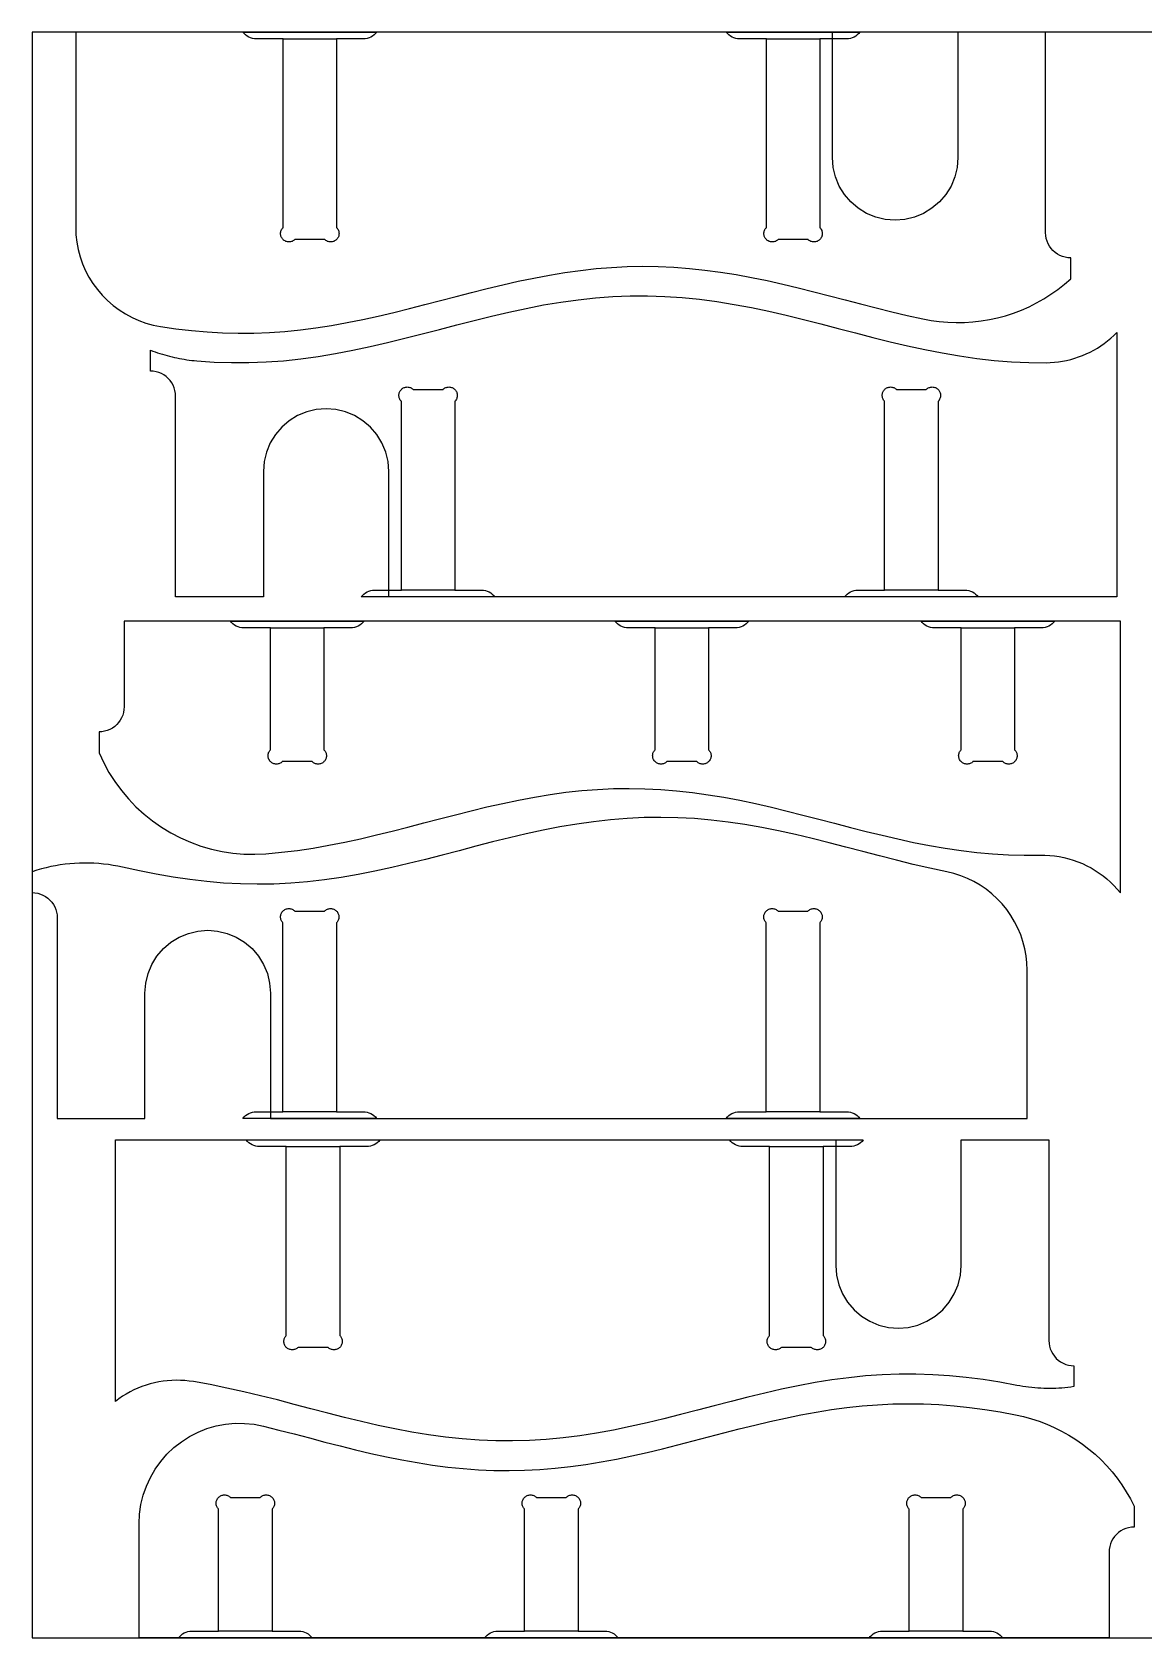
# Model space of a CAD drawing. Header units: inches. Extents: x 0 to 96, y 0 to 48.
# Drawn here: x 0 to 33.24, y 0 to 48 of the extents above; entities that cross this region are included whole.
import ezdxf

# ---------------------------------------------------------------- set-up
doc = ezdxf.new("R2010")
doc.units = ezdxf.units.IN
for name, color, linetype in [('BRACKET_CUTS', 1, 'Continuous'), ('BRACKET_OUTLINE', 5, 'Continuous'), ('PLYWOOD_BOUNDARY', 7, 'Continuous'), ('SHELF_OUTLINE', 3, 'Continuous')]:
    doc.layers.add(name, color=color, linetype=linetype)

msp = doc.modelspace()

# ---------------------------------------------------------------- linework, layer by layer
at = {"layer": 'BRACKET_CUTS'}
for points in [[(7.503, 47.8), (9.103, 47.8)], [(21.953, 47.8), (23.553, 47.8)], [(12.64, 31.319), (11.04, 31.319)], [(27.09, 31.319), (25.49, 31.319)], [(7.127, 30.193), (8.727, 30.193)], [(18.627, 30.193), (20.227, 30.193)], [(27.777, 30.193), (29.377, 30.193)], [(9.1, 15.727), (7.5, 15.727)], [(23.55, 15.727), (21.95, 15.727)], [(7.601, 14.685), (9.201, 14.685)], [(22.051, 14.685), (23.651, 14.685)], [(7.175, 0.2), (5.575, 0.2)], [(16.325, 0.2), (14.725, 0.2)], [(27.825, 0.2), (26.225, 0.2)]]:
    msp.add_lwpolyline(points, dxfattribs=at)
at = {"layer": 'BRACKET_OUTLINE'}
for points in [[(10.303, 48), (10.266, 47.956), (10.223, 47.916), (10.177, 47.882), (10.127, 47.853), (10.073, 47.83), (10.018, 47.813), (9.961, 47.803), (9.903, 47.8), (9.103, 47.8), (9.103, 42.154), (9.12, 42.135), (9.134, 42.116), (9.147, 42.095), (9.157, 42.072), (9.166, 42.049), (9.172, 42.026), (9.175, 42.001), (9.176, 41.977), (9.175, 41.952), (9.172, 41.928), (9.166, 41.904), (9.157, 41.881), (9.147, 41.859), (9.134, 41.838), (9.12, 41.818), (9.103, 41.8), (9.085, 41.783), (9.065, 41.769), (9.044, 41.756), (9.022, 41.746), (8.999, 41.738), (8.975, 41.732), (8.951, 41.728), (8.926, 41.727), (8.902, 41.728), (8.878, 41.732), (8.854, 41.738), (8.831, 41.746), (8.808, 41.756), (8.787, 41.769), (8.768, 41.783), (8.75, 41.8), (7.857, 41.8), (7.838, 41.783), (7.819, 41.769), (7.798, 41.756), (7.776, 41.746), (7.752, 41.738), (7.729, 41.732), (7.704, 41.728), (7.68, 41.727), (7.655, 41.728), (7.631, 41.732), (7.607, 41.738), (7.584, 41.746), (7.562, 41.756), (7.541, 41.769), (7.521, 41.783), (7.503, 41.8), (7.487, 41.818), (7.472, 41.838), (7.459, 41.859), (7.449, 41.881), (7.441, 41.904), (7.435, 41.928), (7.431, 41.952), (7.43, 41.977), (7.431, 42.001), (7.435, 42.026), (7.441, 42.049), (7.449, 42.072), (7.459, 42.095), (7.472, 42.116), (7.487, 42.135), (7.503, 42.154), (7.503, 47.8), (6.703, 47.8), (6.645, 47.803), (6.588, 47.813), (6.533, 47.83), (6.479, 47.853), (6.429, 47.882), (6.383, 47.916), (6.34, 47.956), (6.303, 48), (10.303, 48)], [(24.753, 48), (24.716, 47.956), (24.673, 47.916), (24.627, 47.882), (24.577, 47.853), (24.523, 47.83), (24.468, 47.813), (24.411, 47.803), (24.353, 47.8), (23.553, 47.8), (23.553, 42.154), (23.57, 42.135), (23.584, 42.116), (23.597, 42.095), (23.607, 42.072), (23.616, 42.049), (23.622, 42.026), (23.625, 42.001), (23.626, 41.977), (23.625, 41.952), (23.622, 41.928), (23.616, 41.904), (23.607, 41.881), (23.597, 41.859), (23.584, 41.838), (23.57, 41.818), (23.553, 41.8), (23.535, 41.783), (23.515, 41.769), (23.494, 41.756), (23.472, 41.746), (23.449, 41.738), (23.425, 41.732), (23.401, 41.728), (23.376, 41.727), (23.352, 41.728), (23.328, 41.732), (23.304, 41.738), (23.281, 41.746), (23.258, 41.756), (23.237, 41.769), (23.218, 41.783), (23.2, 41.8), (22.307, 41.8), (22.288, 41.783), (22.269, 41.769), (22.248, 41.756), (22.226, 41.746), (22.202, 41.738), (22.179, 41.732), (22.154, 41.728), (22.13, 41.727), (22.105, 41.728), (22.081, 41.732), (22.057, 41.738), (22.034, 41.746), (22.012, 41.756), (21.991, 41.769), (21.971, 41.783), (21.953, 41.8), (21.937, 41.818), (21.922, 41.838), (21.909, 41.859), (21.899, 41.881), (21.891, 41.904), (21.885, 41.928), (21.881, 41.952), (21.88, 41.977), (21.881, 42.001), (21.885, 42.026), (21.891, 42.049), (21.899, 42.072), (21.909, 42.095), (21.922, 42.116), (21.937, 42.135), (21.953, 42.154), (21.953, 47.8), (21.153, 47.8), (21.095, 47.803), (21.038, 47.813), (20.983, 47.83), (20.929, 47.853), (20.879, 47.882), (20.833, 47.916), (20.79, 47.956), (20.753, 48), (24.753, 48)], [(9.84, 31.119), (9.877, 31.163), (9.92, 31.202), (9.966, 31.237), (10.016, 31.266), (10.07, 31.289), (10.125, 31.305), (10.182, 31.315), (10.24, 31.319), (11.04, 31.319), (11.04, 36.965), (11.023, 36.983), (11.009, 37.003), (10.996, 37.024), (10.986, 37.046), (10.977, 37.069), (10.971, 37.093), (10.968, 37.117), (10.967, 37.142), (10.968, 37.166), (10.971, 37.191), (10.977, 37.214), (10.986, 37.237), (10.996, 37.26), (11.009, 37.281), (11.023, 37.3), (11.04, 37.319), (11.058, 37.335), (11.078, 37.35), (11.099, 37.362), (11.121, 37.373), (11.144, 37.381), (11.168, 37.387), (11.192, 37.391), (11.217, 37.392), (11.241, 37.391), (11.265, 37.387), (11.289, 37.381), (11.312, 37.373), (11.335, 37.362), (11.356, 37.35), (11.375, 37.335), (11.393, 37.319), (12.286, 37.319), (12.305, 37.335), (12.324, 37.35), (12.345, 37.362), (12.367, 37.373), (12.391, 37.381), (12.414, 37.387), (12.439, 37.391), (12.463, 37.392), (12.488, 37.391), (12.512, 37.387), (12.536, 37.381), (12.559, 37.373), (12.581, 37.362), (12.602, 37.35), (12.622, 37.335), (12.64, 37.319), (12.656, 37.3), (12.671, 37.281), (12.684, 37.26), (12.694, 37.237), (12.702, 37.214), (12.708, 37.191), (12.712, 37.166), (12.713, 37.142), (12.712, 37.117), (12.708, 37.093), (12.702, 37.069), (12.694, 37.046), (12.684, 37.024), (12.671, 37.003), (12.656, 36.983), (12.64, 36.965), (12.64, 31.319), (13.44, 31.319), (13.498, 31.315), (13.555, 31.305), (13.61, 31.289), (13.664, 31.266), (13.714, 31.237), (13.76, 31.202), (13.803, 31.163), (13.84, 31.119), (9.84, 31.119)], [(24.29, 31.119), (24.327, 31.163), (24.37, 31.202), (24.416, 31.237), (24.466, 31.266), (24.52, 31.289), (24.575, 31.305), (24.632, 31.315), (24.69, 31.319), (25.49, 31.319), (25.49, 36.965), (25.473, 36.983), (25.459, 37.003), (25.446, 37.024), (25.436, 37.046), (25.427, 37.069), (25.421, 37.093), (25.418, 37.117), (25.417, 37.142), (25.418, 37.166), (25.421, 37.191), (25.427, 37.214), (25.436, 37.237), (25.446, 37.26), (25.459, 37.281), (25.473, 37.3), (25.49, 37.319), (25.508, 37.335), (25.528, 37.35), (25.549, 37.362), (25.571, 37.373), (25.594, 37.381), (25.618, 37.387), (25.642, 37.391), (25.667, 37.392), (25.691, 37.391), (25.715, 37.387), (25.739, 37.381), (25.762, 37.373), (25.785, 37.362), (25.806, 37.35), (25.825, 37.335), (25.843, 37.319), (26.736, 37.319), (26.755, 37.335), (26.774, 37.35), (26.795, 37.362), (26.817, 37.373), (26.841, 37.381), (26.864, 37.387), (26.889, 37.391), (26.913, 37.392), (26.938, 37.391), (26.962, 37.387), (26.986, 37.381), (27.009, 37.373), (27.031, 37.362), (27.052, 37.35), (27.072, 37.335), (27.09, 37.319), (27.106, 37.3), (27.121, 37.281), (27.134, 37.26), (27.144, 37.237), (27.152, 37.214), (27.158, 37.191), (27.162, 37.166), (27.163, 37.142), (27.162, 37.117), (27.158, 37.093), (27.152, 37.069), (27.144, 37.046), (27.134, 37.024), (27.121, 37.003), (27.106, 36.983), (27.09, 36.965), (27.09, 31.319), (27.89, 31.319), (27.948, 31.315), (28.005, 31.305), (28.06, 31.289), (28.114, 31.266), (28.164, 31.237), (28.21, 31.202), (28.253, 31.163), (28.29, 31.119), (24.29, 31.119)], [(9.927, 30.393), (9.889, 30.349), (9.847, 30.309), (9.8, 30.275), (9.75, 30.246), (9.697, 30.223), (9.641, 30.207), (9.584, 30.197), (9.527, 30.193), (8.727, 30.193), (8.727, 26.547), (8.743, 26.529), (8.758, 26.509), (8.77, 26.488), (8.781, 26.466), (8.789, 26.443), (8.795, 26.419), (8.799, 26.394), (8.8, 26.37), (8.799, 26.345), (8.795, 26.321), (8.789, 26.297), (8.781, 26.274), (8.77, 26.252), (8.758, 26.231), (8.743, 26.211), (8.727, 26.193), (8.708, 26.177), (8.689, 26.162), (8.668, 26.15), (8.645, 26.139), (8.622, 26.131), (8.599, 26.125), (8.574, 26.121), (8.55, 26.12), (8.525, 26.121), (8.501, 26.125), (8.477, 26.131), (8.454, 26.139), (8.432, 26.15), (8.411, 26.162), (8.391, 26.177), (8.373, 26.193), (7.48, 26.193), (7.462, 26.177), (7.442, 26.162), (7.421, 26.15), (7.399, 26.139), (7.376, 26.131), (7.352, 26.125), (7.328, 26.121), (7.303, 26.12), (7.279, 26.121), (7.255, 26.125), (7.231, 26.131), (7.208, 26.139), (7.185, 26.15), (7.164, 26.162), (7.145, 26.177), (7.127, 26.193), (7.11, 26.211), (7.095, 26.231), (7.083, 26.252), (7.072, 26.274), (7.064, 26.297), (7.058, 26.321), (7.055, 26.345), (7.053, 26.37), (7.055, 26.394), (7.058, 26.419), (7.064, 26.443), (7.072, 26.466), (7.083, 26.488), (7.095, 26.509), (7.11, 26.529), (7.127, 26.547), (7.127, 30.193), (6.327, 30.193), (6.269, 30.197), (6.212, 30.207), (6.156, 30.223), (6.103, 30.246), (6.053, 30.275), (6.006, 30.309), (5.964, 30.349), (5.927, 30.393), (9.927, 30.393)], [(21.427, 30.393), (21.389, 30.349), (21.347, 30.309), (21.3, 30.275), (21.25, 30.246), (21.197, 30.223), (21.141, 30.207), (21.084, 30.197), (21.027, 30.193), (20.227, 30.193), (20.227, 26.547), (20.243, 26.529), (20.258, 26.509), (20.27, 26.488), (20.281, 26.466), (20.289, 26.443), (20.295, 26.419), (20.299, 26.394), (20.3, 26.37), (20.299, 26.345), (20.295, 26.321), (20.289, 26.297), (20.281, 26.274), (20.27, 26.252), (20.258, 26.231), (20.243, 26.211), (20.227, 26.193), (20.208, 26.177), (20.189, 26.162), (20.168, 26.15), (20.145, 26.139), (20.122, 26.131), (20.099, 26.125), (20.074, 26.121), (20.05, 26.12), (20.025, 26.121), (20.001, 26.125), (19.977, 26.131), (19.954, 26.139), (19.932, 26.15), (19.911, 26.162), (19.891, 26.177), (19.873, 26.193), (18.98, 26.193), (18.962, 26.177), (18.942, 26.162), (18.921, 26.15), (18.899, 26.139), (18.876, 26.131), (18.852, 26.125), (18.828, 26.121), (18.803, 26.12), (18.779, 26.121), (18.755, 26.125), (18.731, 26.131), (18.708, 26.139), (18.685, 26.15), (18.664, 26.162), (18.645, 26.177), (18.627, 26.193), (18.61, 26.211), (18.595, 26.231), (18.583, 26.252), (18.572, 26.274), (18.564, 26.297), (18.558, 26.321), (18.555, 26.345), (18.553, 26.37), (18.555, 26.394), (18.558, 26.419), (18.564, 26.443), (18.572, 26.466), (18.583, 26.488), (18.595, 26.509), (18.61, 26.529), (18.627, 26.547), (18.627, 30.193), (17.827, 30.193), (17.769, 30.197), (17.712, 30.207), (17.656, 30.223), (17.603, 30.246), (17.553, 30.275), (17.506, 30.309), (17.464, 30.349), (17.427, 30.393), (21.427, 30.393)], [(30.577, 30.393), (30.539, 30.349), (30.497, 30.309), (30.45, 30.275), (30.4, 30.246), (30.347, 30.223), (30.291, 30.207), (30.234, 30.197), (30.177, 30.193), (29.377, 30.193), (29.377, 26.547), (29.393, 26.529), (29.408, 26.509), (29.42, 26.488), (29.431, 26.466), (29.439, 26.443), (29.445, 26.419), (29.449, 26.394), (29.45, 26.37), (29.449, 26.345), (29.445, 26.321), (29.439, 26.297), (29.431, 26.274), (29.42, 26.252), (29.408, 26.231), (29.393, 26.211), (29.377, 26.193), (29.358, 26.177), (29.339, 26.162), (29.318, 26.15), (29.295, 26.139), (29.272, 26.131), (29.249, 26.125), (29.224, 26.121), (29.2, 26.12), (29.175, 26.121), (29.151, 26.125), (29.127, 26.131), (29.104, 26.139), (29.082, 26.15), (29.061, 26.162), (29.041, 26.177), (29.023, 26.193), (28.13, 26.193), (28.112, 26.177), (28.092, 26.162), (28.071, 26.15), (28.049, 26.139), (28.026, 26.131), (28.002, 26.125), (27.978, 26.121), (27.953, 26.12), (27.929, 26.121), (27.905, 26.125), (27.881, 26.131), (27.858, 26.139), (27.835, 26.15), (27.814, 26.162), (27.795, 26.177), (27.777, 26.193), (27.76, 26.211), (27.745, 26.231), (27.733, 26.252), (27.722, 26.274), (27.714, 26.297), (27.708, 26.321), (27.705, 26.345), (27.703, 26.37), (27.705, 26.394), (27.708, 26.419), (27.714, 26.443), (27.722, 26.466), (27.733, 26.488), (27.745, 26.509), (27.76, 26.529), (27.777, 26.547), (27.777, 30.193), (26.977, 30.193), (26.919, 30.197), (26.862, 30.207), (26.806, 30.223), (26.753, 30.246), (26.703, 30.275), (26.656, 30.309), (26.614, 30.349), (26.577, 30.393), (30.577, 30.393)], [(6.3, 15.527), (6.337, 15.571), (6.38, 15.611), (6.426, 15.645), (6.476, 15.674), (6.53, 15.697), (6.585, 15.714), (6.642, 15.724), (6.7, 15.727), (7.5, 15.727), (7.5, 21.373), (7.484, 21.392), (7.469, 21.411), (7.456, 21.432), (7.446, 21.455), (7.438, 21.478), (7.432, 21.501), (7.428, 21.526), (7.427, 21.55), (7.428, 21.575), (7.432, 21.599), (7.438, 21.623), (7.446, 21.646), (7.456, 21.668), (7.469, 21.689), (7.484, 21.709), (7.5, 21.727), (7.518, 21.744), (7.538, 21.758), (7.559, 21.771), (7.581, 21.781), (7.604, 21.789), (7.628, 21.795), (7.652, 21.799), (7.677, 21.8), (7.701, 21.799), (7.726, 21.795), (7.749, 21.789), (7.772, 21.781), (7.795, 21.771), (7.816, 21.758), (7.835, 21.744), (7.854, 21.727), (8.746, 21.727), (8.765, 21.744), (8.784, 21.758), (8.805, 21.771), (8.828, 21.781), (8.851, 21.789), (8.874, 21.795), (8.899, 21.799), (8.923, 21.8), (8.948, 21.799), (8.972, 21.795), (8.996, 21.789), (9.019, 21.781), (9.041, 21.771), (9.062, 21.758), (9.082, 21.744), (9.1, 21.727), (9.116, 21.709), (9.131, 21.689), (9.144, 21.668), (9.154, 21.646), (9.162, 21.623), (9.168, 21.599), (9.172, 21.575), (9.173, 21.55), (9.172, 21.526), (9.168, 21.501), (9.162, 21.478), (9.154, 21.455), (9.144, 21.432), (9.131, 21.411), (9.116, 21.392), (9.1, 21.373), (9.1, 15.727), (9.9, 15.727), (9.958, 15.724), (10.015, 15.714), (10.07, 15.697), (10.124, 15.674), (10.174, 15.645), (10.22, 15.611), (10.263, 15.571), (10.3, 15.527), (6.3, 15.527)], [(20.75, 15.527), (20.787, 15.571), (20.83, 15.611), (20.876, 15.645), (20.926, 15.674), (20.98, 15.697), (21.035, 15.714), (21.092, 15.724), (21.15, 15.727), (21.95, 15.727), (21.95, 21.373), (21.934, 21.392), (21.919, 21.411), (21.906, 21.432), (21.896, 21.455), (21.888, 21.478), (21.882, 21.501), (21.878, 21.526), (21.877, 21.55), (21.878, 21.575), (21.882, 21.599), (21.888, 21.623), (21.896, 21.646), (21.906, 21.668), (21.919, 21.689), (21.934, 21.709), (21.95, 21.727), (21.968, 21.744), (21.988, 21.758), (22.009, 21.771), (22.031, 21.781), (22.054, 21.789), (22.078, 21.795), (22.102, 21.799), (22.127, 21.8), (22.151, 21.799), (22.176, 21.795), (22.199, 21.789), (22.222, 21.781), (22.245, 21.771), (22.266, 21.758), (22.285, 21.744), (22.304, 21.727), (23.196, 21.727), (23.215, 21.744), (23.234, 21.758), (23.255, 21.771), (23.278, 21.781), (23.301, 21.789), (23.324, 21.795), (23.349, 21.799), (23.373, 21.8), (23.398, 21.799), (23.422, 21.795), (23.446, 21.789), (23.469, 21.781), (23.491, 21.771), (23.512, 21.758), (23.532, 21.744), (23.55, 21.727), (23.566, 21.709), (23.581, 21.689), (23.594, 21.668), (23.604, 21.646), (23.612, 21.623), (23.618, 21.599), (23.622, 21.575), (23.623, 21.55), (23.622, 21.526), (23.618, 21.501), (23.612, 21.478), (23.604, 21.455), (23.594, 21.432), (23.581, 21.411), (23.566, 21.392), (23.55, 21.373), (23.55, 15.727), (24.35, 15.727), (24.408, 15.724), (24.465, 15.714), (24.52, 15.697), (24.574, 15.674), (24.624, 15.645), (24.67, 15.611), (24.713, 15.571), (24.75, 15.527), (20.75, 15.527)], [(10.401, 14.885), (10.363, 14.841), (10.321, 14.801), (10.274, 14.767), (10.224, 14.738), (10.171, 14.715), (10.115, 14.699), (10.058, 14.689), (10.001, 14.685), (9.201, 14.685), (9.201, 9.039), (9.217, 9.021), (9.232, 9.001), (9.244, 8.98), (9.255, 8.958), (9.263, 8.935), (9.269, 8.911), (9.273, 8.887), (9.274, 8.862), (9.273, 8.838), (9.269, 8.813), (9.263, 8.789), (9.255, 8.766), (9.244, 8.744), (9.232, 8.723), (9.217, 8.703), (9.201, 8.685), (9.182, 8.669), (9.163, 8.654), (9.142, 8.642), (9.119, 8.631), (9.096, 8.623), (9.073, 8.617), (9.048, 8.613), (9.024, 8.612), (8.999, 8.613), (8.975, 8.617), (8.951, 8.623), (8.928, 8.631), (8.906, 8.642), (8.885, 8.654), (8.865, 8.669), (8.847, 8.685), (7.954, 8.685), (7.936, 8.669), (7.916, 8.654), (7.895, 8.642), (7.873, 8.631), (7.85, 8.623), (7.826, 8.617), (7.802, 8.613), (7.777, 8.612), (7.753, 8.613), (7.729, 8.617), (7.705, 8.623), (7.682, 8.631), (7.66, 8.642), (7.638, 8.654), (7.619, 8.669), (7.601, 8.685), (7.584, 8.703), (7.569, 8.723), (7.557, 8.744), (7.546, 8.766), (7.538, 8.789), (7.532, 8.813), (7.529, 8.838), (7.527, 8.862), (7.529, 8.887), (7.532, 8.911), (7.538, 8.935), (7.546, 8.958), (7.557, 8.98), (7.569, 9.001), (7.584, 9.021), (7.601, 9.039), (7.601, 14.685), (6.801, 14.685), (6.743, 14.689), (6.686, 14.699), (6.63, 14.715), (6.577, 14.738), (6.527, 14.767), (6.48, 14.801), (6.438, 14.841), (6.401, 14.885), (10.401, 14.885)], [(24.851, 14.885), (24.813, 14.841), (24.771, 14.801), (24.724, 14.767), (24.674, 14.738), (24.621, 14.715), (24.565, 14.699), (24.508, 14.689), (24.451, 14.685), (23.651, 14.685), (23.651, 9.039), (23.667, 9.021), (23.682, 9.001), (23.694, 8.98), (23.705, 8.958), (23.713, 8.935), (23.719, 8.911), (23.723, 8.887), (23.724, 8.862), (23.723, 8.838), (23.719, 8.813), (23.713, 8.789), (23.705, 8.766), (23.694, 8.744), (23.682, 8.723), (23.667, 8.703), (23.651, 8.685), (23.632, 8.669), (23.613, 8.654), (23.592, 8.642), (23.569, 8.631), (23.546, 8.623), (23.523, 8.617), (23.498, 8.613), (23.474, 8.612), (23.449, 8.613), (23.425, 8.617), (23.401, 8.623), (23.378, 8.631), (23.356, 8.642), (23.335, 8.654), (23.315, 8.669), (23.297, 8.685), (22.404, 8.685), (22.386, 8.669), (22.366, 8.654), (22.345, 8.642), (22.323, 8.631), (22.3, 8.623), (22.276, 8.617), (22.252, 8.613), (22.227, 8.612), (22.203, 8.613), (22.179, 8.617), (22.155, 8.623), (22.132, 8.631), (22.11, 8.642), (22.088, 8.654), (22.069, 8.669), (22.051, 8.685), (22.034, 8.703), (22.019, 8.723), (22.007, 8.744), (21.996, 8.766), (21.988, 8.789), (21.982, 8.813), (21.979, 8.838), (21.977, 8.862), (21.979, 8.887), (21.982, 8.911), (21.988, 8.935), (21.996, 8.958), (22.007, 8.98), (22.019, 9.001), (22.034, 9.021), (22.051, 9.039), (22.051, 14.685), (21.251, 14.685), (21.193, 14.689), (21.136, 14.699), (21.08, 14.715), (21.027, 14.738), (20.977, 14.767), (20.93, 14.801), (20.888, 14.841), (20.851, 14.885), (24.851, 14.885)], [(4.375, 0), (4.412, 0.044), (4.454, 0.084), (4.501, 0.118), (4.551, 0.147), (4.604, 0.17), (4.66, 0.187), (4.717, 0.197), (4.775, 0.2), (5.575, 0.2), (5.575, 3.846), (5.558, 3.865), (5.544, 3.884), (5.531, 3.905), (5.521, 3.928), (5.512, 3.951), (5.506, 3.974), (5.503, 3.999), (5.501, 4.023), (5.503, 4.048), (5.506, 4.072), (5.512, 4.096), (5.521, 4.119), (5.531, 4.141), (5.544, 4.162), (5.558, 4.182), (5.575, 4.2), (5.593, 4.216), (5.613, 4.231), (5.634, 4.244), (5.656, 4.254), (5.679, 4.262), (5.703, 4.268), (5.727, 4.272), (5.751, 4.273), (5.776, 4.272), (5.8, 4.268), (5.824, 4.262), (5.847, 4.254), (5.869, 4.244), (5.89, 4.231), (5.91, 4.216), (5.928, 4.2), (6.821, 4.2), (6.839, 4.216), (6.859, 4.231), (6.88, 4.244), (6.902, 4.254), (6.925, 4.262), (6.949, 4.268), (6.973, 4.272), (6.998, 4.273), (7.022, 4.272), (7.047, 4.268), (7.07, 4.262), (7.094, 4.254), (7.116, 4.244), (7.137, 4.231), (7.157, 4.216), (7.175, 4.2), (7.191, 4.182), (7.206, 4.162), (7.218, 4.141), (7.229, 4.119), (7.237, 4.096), (7.243, 4.072), (7.247, 4.048), (7.248, 4.023), (7.247, 3.999), (7.243, 3.974), (7.237, 3.951), (7.229, 3.928), (7.218, 3.905), (7.206, 3.884), (7.191, 3.865), (7.175, 3.846), (7.175, 0.2), (7.975, 0.2), (8.033, 0.197), (8.09, 0.187), (8.145, 0.17), (8.198, 0.147), (8.249, 0.118), (8.295, 0.084), (8.337, 0.044), (8.375, 0), (4.375, 0)], [(13.525, 0), (13.562, 0.044), (13.604, 0.084), (13.651, 0.118), (13.701, 0.147), (13.754, 0.17), (13.81, 0.187), (13.867, 0.197), (13.925, 0.2), (14.725, 0.2), (14.725, 3.846), (14.708, 3.865), (14.694, 3.884), (14.681, 3.905), (14.671, 3.928), (14.662, 3.951), (14.656, 3.974), (14.653, 3.999), (14.651, 4.023), (14.653, 4.048), (14.656, 4.072), (14.662, 4.096), (14.671, 4.119), (14.681, 4.141), (14.694, 4.162), (14.708, 4.182), (14.725, 4.2), (14.743, 4.216), (14.763, 4.231), (14.784, 4.244), (14.806, 4.254), (14.829, 4.262), (14.853, 4.268), (14.877, 4.272), (14.901, 4.273), (14.926, 4.272), (14.95, 4.268), (14.974, 4.262), (14.997, 4.254), (15.019, 4.244), (15.04, 4.231), (15.06, 4.216), (15.078, 4.2), (15.971, 4.2), (15.989, 4.216), (16.009, 4.231), (16.03, 4.244), (16.052, 4.254), (16.075, 4.262), (16.099, 4.268), (16.123, 4.272), (16.148, 4.273), (16.172, 4.272), (16.197, 4.268), (16.22, 4.262), (16.244, 4.254), (16.266, 4.244), (16.287, 4.231), (16.307, 4.216), (16.325, 4.2), (16.341, 4.182), (16.356, 4.162), (16.368, 4.141), (16.379, 4.119), (16.387, 4.096), (16.393, 4.072), (16.397, 4.048), (16.398, 4.023), (16.397, 3.999), (16.393, 3.974), (16.387, 3.951), (16.379, 3.928), (16.368, 3.905), (16.356, 3.884), (16.341, 3.865), (16.325, 3.846), (16.325, 0.2), (17.125, 0.2), (17.183, 0.197), (17.24, 0.187), (17.295, 0.17), (17.348, 0.147), (17.399, 0.118), (17.445, 0.084), (17.487, 0.044), (17.525, 0), (13.525, 0)], [(25.025, 0), (25.062, 0.044), (25.104, 0.084), (25.151, 0.118), (25.201, 0.147), (25.254, 0.17), (25.31, 0.187), (25.367, 0.197), (25.425, 0.2), (26.225, 0.2), (26.225, 3.846), (26.208, 3.865), (26.194, 3.884), (26.181, 3.905), (26.171, 3.928), (26.162, 3.951), (26.156, 3.974), (26.153, 3.999), (26.151, 4.023), (26.153, 4.048), (26.156, 4.072), (26.162, 4.096), (26.171, 4.119), (26.181, 4.141), (26.194, 4.162), (26.208, 4.182), (26.225, 4.2), (26.243, 4.216), (26.263, 4.231), (26.284, 4.244), (26.306, 4.254), (26.329, 4.262), (26.353, 4.268), (26.377, 4.272), (26.401, 4.273), (26.426, 4.272), (26.45, 4.268), (26.474, 4.262), (26.497, 4.254), (26.519, 4.244), (26.54, 4.231), (26.56, 4.216), (26.578, 4.2), (27.471, 4.2), (27.489, 4.216), (27.509, 4.231), (27.53, 4.244), (27.552, 4.254), (27.575, 4.262), (27.599, 4.268), (27.623, 4.272), (27.648, 4.273), (27.672, 4.272), (27.697, 4.268), (27.72, 4.262), (27.744, 4.254), (27.766, 4.244), (27.787, 4.231), (27.807, 4.216), (27.825, 4.2), (27.841, 4.182), (27.856, 4.162), (27.868, 4.141), (27.879, 4.119), (27.887, 4.096), (27.893, 4.072), (27.897, 4.048), (27.898, 4.023), (27.897, 3.999), (27.893, 3.974), (27.887, 3.951), (27.879, 3.928), (27.868, 3.905), (27.856, 3.884), (27.841, 3.865), (27.825, 3.846), (27.825, 0.2), (28.625, 0.2), (28.683, 0.197), (28.74, 0.187), (28.795, 0.17), (28.848, 0.147), (28.899, 0.118), (28.945, 0.084), (28.987, 0.044), (29.025, 0), (25.025, 0)]]:
    msp.add_lwpolyline(points, close=True, dxfattribs=at)
at = {"layer": 'PLYWOOD_BOUNDARY'}
msp.add_lwpolyline([(0, 0), (96, 0), (96, 48), (0, 48), (0, 0)], close=True, dxfattribs=at)
at = {"layer": 'SHELF_OUTLINE'}
for points in [[(30.303, 48), (27.678, 48), (27.678, 44.25), (27.655, 43.957), (27.586, 43.671), (27.474, 43.399), (27.32, 43.148), (27.129, 42.924), (26.905, 42.733), (26.654, 42.579), (26.383, 42.467), (26.096, 42.398), (25.803, 42.375), (25.51, 42.398), (25.224, 42.467), (24.952, 42.579), (24.701, 42.733), (24.477, 42.924), (24.286, 43.148), (24.132, 43.399), (24.02, 43.671), (23.951, 43.957), (23.928, 44.25), (23.928, 48), (1.303, 48), (1.303, 42.165), (1.303, 42.165), (1.311, 41.942), (1.336, 41.72), (1.378, 41.5), (1.435, 41.285), (1.509, 41.074), (1.597, 40.869), (1.701, 40.671), (1.82, 40.482), (1.952, 40.302), (2.097, 40.132), (2.254, 39.974), (2.423, 39.827), (2.602, 39.694), (2.79, 39.574), (2.987, 39.469), (3.191, 39.378), (3.402, 39.303), (3.617, 39.244), (3.836, 39.201), (3.836, 39.201), (4.301, 39.134), (4.767, 39.08), (5.232, 39.039), (5.697, 39.013), (6.162, 39.001), (6.627, 39.004), (7.093, 39.021), (7.558, 39.053), (8.023, 39.1), (8.488, 39.159), (8.953, 39.231), (9.419, 39.315), (9.884, 39.408), (10.349, 39.51), (10.814, 39.62), (11.279, 39.735), (11.745, 39.854), (12.21, 39.976), (12.675, 40.097), (13.14, 40.217), (13.605, 40.334), (14.071, 40.446), (14.536, 40.552), (15.001, 40.649), (15.466, 40.737), (15.931, 40.813), (16.397, 40.878), (16.862, 40.93), (17.327, 40.967), (17.792, 40.991), (18.257, 41), (18.723, 40.994), (19.188, 40.973), (19.653, 40.938), (20.118, 40.889), (20.583, 40.827), (21.049, 40.753), (21.514, 40.667), (21.979, 40.572), (22.444, 40.468), (22.909, 40.357), (23.375, 40.241), (23.84, 40.121), (24.305, 39.999), (24.77, 39.878), (25.235, 39.758), (25.701, 39.642), (26.166, 39.531), (26.631, 39.428), (26.631, 39.428), (26.877, 39.381), (27.125, 39.347), (27.375, 39.326), (27.625, 39.316), (27.875, 39.32), (28.125, 39.336), (28.374, 39.365), (28.621, 39.405), (28.866, 39.459), (29.108, 39.524), (29.346, 39.602), (29.58, 39.691), (29.809, 39.792), (30.033, 39.904), (30.251, 40.028), (30.462, 40.162), (30.667, 40.306), (30.864, 40.461), (31.053, 40.625), (31.053, 41.25), (31.053, 41.25), (30.969, 41.255), (30.886, 41.269), (30.805, 41.292), (30.728, 41.324), (30.654, 41.365), (30.585, 41.414), (30.523, 41.47), (30.467, 41.532), (30.418, 41.601), (30.377, 41.675), (30.345, 41.752), (30.322, 41.833), (30.308, 41.916), (30.303, 42), (30.303, 48)], [(4.29, 31.119), (4.29, 37.119), (4.29, 37.119), (4.285, 37.202), (4.271, 37.285), (4.248, 37.366), (4.216, 37.444), (4.175, 37.518), (4.126, 37.586), (4.07, 37.649), (4.008, 37.705), (3.939, 37.754), (3.865, 37.794), (3.788, 37.826), (3.707, 37.85), (3.624, 37.864), (3.54, 37.869), (3.54, 38.494), (3.54, 38.494), (3.61, 38.467), (3.68, 38.441), (3.751, 38.417), (3.823, 38.394), (3.894, 38.371), (3.966, 38.35), (4.038, 38.33), (4.111, 38.311), (4.183, 38.293), (4.256, 38.276), (4.33, 38.26), (4.403, 38.245), (4.477, 38.232), (4.551, 38.219), (4.625, 38.208), (4.699, 38.197), (4.774, 38.188), (4.848, 38.18), (4.923, 38.173), (4.923, 38.173), (5.441, 38.138), (5.959, 38.12), (6.477, 38.121), (6.996, 38.141), (7.514, 38.178), (8.032, 38.232), (8.55, 38.303), (9.069, 38.389), (9.587, 38.488), (10.105, 38.599), (10.623, 38.719), (11.142, 38.847), (11.66, 38.98), (12.178, 39.115), (12.696, 39.25), (13.215, 39.383), (13.733, 39.511), (14.251, 39.632), (14.769, 39.743), (15.287, 39.843), (15.806, 39.93), (16.324, 40.001), (16.842, 40.057), (17.36, 40.095), (17.879, 40.115), (18.397, 40.117), (18.915, 40.101), (19.433, 40.066), (19.952, 40.014), (20.47, 39.946), (20.988, 39.862), (21.506, 39.765), (22.025, 39.656), (22.543, 39.537), (23.061, 39.41), (23.579, 39.278), (24.098, 39.143), (24.616, 39.008), (25.134, 38.874), (25.652, 38.745), (26.171, 38.623), (26.689, 38.51), (27.207, 38.409), (27.725, 38.32), (28.243, 38.246), (28.762, 38.188), (29.28, 38.147), (29.798, 38.124), (30.316, 38.119), (30.316, 38.119), (30.44, 38.123), (30.564, 38.131), (30.688, 38.145), (30.81, 38.164), (30.932, 38.188), (31.053, 38.217), (31.172, 38.251), (31.29, 38.29), (31.406, 38.334), (31.52, 38.383), (31.633, 38.436), (31.742, 38.494), (31.85, 38.556), (31.955, 38.623), (32.056, 38.694), (32.155, 38.769), (32.251, 38.848), (32.343, 38.931), (32.432, 39.018), (32.432, 31.119), (10.665, 31.119), (10.665, 34.869), (10.642, 35.162), (10.573, 35.448), (10.461, 35.72), (10.307, 35.971), (10.116, 36.194), (9.892, 36.385), (9.641, 36.539), (9.369, 36.652), (9.083, 36.72), (8.79, 36.744), (8.497, 36.72), (8.211, 36.652), (7.939, 36.539), (7.688, 36.385), (7.464, 36.194), (7.273, 35.971), (7.119, 35.72), (7.007, 35.448), (6.938, 35.162), (6.915, 34.869), (6.915, 31.119), (4.29, 31.119)], [(2.752, 30.393), (2.752, 27.831), (2.752, 27.831), (2.747, 27.747), (2.733, 27.664), (2.709, 27.583), (2.677, 27.505), (2.637, 27.432), (2.588, 27.363), (2.532, 27.3), (2.469, 27.244), (2.401, 27.196), (2.327, 27.155), (2.249, 27.123), (2.168, 27.1), (2.086, 27.085), (2.002, 27.081), (2.002, 26.456), (2.002, 26.456), (2.14, 26.159), (2.298, 25.872), (2.474, 25.597), (2.668, 25.333), (2.878, 25.082), (3.105, 24.846), (3.346, 24.625), (3.602, 24.421), (3.87, 24.233), (4.15, 24.064), (4.441, 23.913), (4.74, 23.781), (5.048, 23.67), (5.362, 23.578), (5.682, 23.508), (6.005, 23.459), (6.332, 23.43), (6.659, 23.424), (6.986, 23.438), (6.986, 23.438), (7.458, 23.482), (7.931, 23.54), (8.403, 23.611), (8.875, 23.694), (9.348, 23.787), (9.82, 23.89), (10.293, 24.001), (10.765, 24.117), (11.238, 24.238), (11.71, 24.361), (12.183, 24.484), (12.655, 24.607), (13.127, 24.725), (13.6, 24.839), (14.072, 24.946), (14.545, 25.045), (15.017, 25.133), (15.49, 25.211), (15.962, 25.276), (16.434, 25.327), (16.907, 25.364), (17.379, 25.386), (17.852, 25.393), (18.324, 25.385), (18.797, 25.362), (19.269, 25.323), (19.741, 25.271), (20.214, 25.205), (20.686, 25.127), (21.159, 25.038), (21.631, 24.938), (22.104, 24.831), (22.576, 24.717), (23.048, 24.597), (23.521, 24.475), (23.993, 24.351), (24.466, 24.229), (24.938, 24.108), (25.411, 23.992), (25.883, 23.882), (26.356, 23.78), (26.828, 23.687), (27.3, 23.605), (27.773, 23.535), (28.245, 23.478), (28.718, 23.436), (29.19, 23.407), (29.663, 23.394), (30.135, 23.396), (30.135, 23.396), (30.28, 23.396), (30.424, 23.388), (30.568, 23.374), (30.711, 23.353), (30.852, 23.324), (30.993, 23.289), (31.131, 23.248), (31.267, 23.199), (31.401, 23.145), (31.532, 23.083), (31.66, 23.016), (31.784, 22.943), (31.905, 22.863), (32.022, 22.778), (32.134, 22.687), (32.242, 22.591), (32.346, 22.49), (32.444, 22.384), (32.537, 22.274), (32.537, 30.393), (2.752, 30.393)], [(0.75, 15.527), (3.375, 15.527), (3.375, 19.277), (3.398, 19.57), (3.467, 19.856), (3.579, 20.128), (3.733, 20.379), (3.924, 20.603), (4.148, 20.794), (4.399, 20.948), (4.671, 21.06), (4.957, 21.129), (5.25, 21.152), (5.543, 21.129), (5.829, 21.06), (6.101, 20.948), (6.352, 20.794), (6.576, 20.603), (6.767, 20.379), (6.921, 20.128), (7.033, 19.856), (7.102, 19.57), (7.125, 19.277), (7.125, 15.527), (29.75, 15.527), (29.75, 19.958), (29.75, 19.958), (29.742, 20.174), (29.719, 20.389), (29.68, 20.602), (29.626, 20.812), (29.557, 21.017), (29.474, 21.216), (29.376, 21.409), (29.265, 21.594), (29.14, 21.771), (29.003, 21.939), (28.855, 22.096), (28.695, 22.242), (28.526, 22.376), (28.347, 22.498), (28.16, 22.606), (27.965, 22.701), (27.765, 22.782), (27.559, 22.847), (27.348, 22.898), (27.348, 22.898), (26.845, 23.006), (26.342, 23.122), (25.84, 23.246), (25.337, 23.374), (24.834, 23.505), (24.331, 23.637), (23.828, 23.766), (23.325, 23.892), (22.822, 24.011), (22.319, 24.121), (21.816, 24.222), (21.313, 24.31), (20.81, 24.385), (20.307, 24.445), (19.805, 24.489), (19.302, 24.517), (18.799, 24.527), (18.296, 24.52), (17.793, 24.496), (17.29, 24.455), (16.787, 24.398), (16.284, 24.326), (15.781, 24.24), (15.278, 24.142), (14.775, 24.033), (14.272, 23.915), (13.77, 23.791), (13.267, 23.662), (12.764, 23.531), (12.261, 23.399), (11.758, 23.27), (11.255, 23.146), (10.752, 23.028), (10.249, 22.918), (9.746, 22.819), (9.243, 22.733), (8.74, 22.66), (8.237, 22.602), (7.735, 22.56), (7.232, 22.535), (6.729, 22.527), (6.226, 22.536), (5.723, 22.563), (5.22, 22.606), (4.717, 22.665), (4.214, 22.739), (3.711, 22.827), (3.208, 22.927), (2.705, 23.037), (2.705, 23.037), (2.564, 23.067), (2.422, 23.093), (2.28, 23.115), (2.136, 23.133), (1.993, 23.147), (1.848, 23.156), (1.704, 23.161), (1.56, 23.162), (1.415, 23.159), (1.271, 23.152), (1.127, 23.141), (0.984, 23.125), (0.841, 23.106), (0.698, 23.082), (0.557, 23.054), (0.416, 23.022), (0.276, 22.986), (0.137, 22.946), (0, 22.902), (0, 22.277), (0, 22.277), (0.084, 22.272), (0.167, 22.258), (0.248, 22.235), (0.325, 22.203), (0.399, 22.162), (0.468, 22.113), (0.53, 22.057), (0.586, 21.995), (0.635, 21.926), (0.676, 21.852), (0.708, 21.775), (0.731, 21.694), (0.745, 21.611), (0.75, 21.527), (0.75, 15.527)], [(30.401, 14.885), (30.401, 8.885), (30.401, 8.885), (30.405, 8.801), (30.419, 8.718), (30.443, 8.638), (30.475, 8.56), (30.516, 8.486), (30.564, 8.418), (30.62, 8.355), (30.683, 8.299), (30.752, 8.25), (30.825, 8.21), (30.903, 8.177), (30.984, 8.154), (31.067, 8.14), (31.151, 8.135), (31.151, 7.51), (31.151, 7.51), (31.061, 7.497), (30.971, 7.486), (30.881, 7.477), (30.791, 7.469), (30.7, 7.463), (30.61, 7.458), (30.519, 7.455), (30.429, 7.454), (30.338, 7.454), (30.248, 7.456), (30.157, 7.46), (30.067, 7.465), (29.977, 7.472), (29.886, 7.48), (29.796, 7.491), (29.707, 7.502), (29.617, 7.516), (29.528, 7.531), (29.439, 7.547), (29.439, 7.547), (28.936, 7.64), (28.434, 7.719), (27.932, 7.785), (27.429, 7.834), (26.927, 7.867), (26.424, 7.884), (25.922, 7.883), (25.42, 7.864), (24.917, 7.829), (24.415, 7.778), (23.912, 7.711), (23.41, 7.63), (22.908, 7.536), (22.405, 7.43), (21.903, 7.316), (21.4, 7.194), (20.898, 7.066), (20.395, 6.936), (19.893, 6.804), (19.391, 6.674), (18.888, 6.548), (18.386, 6.427), (17.883, 6.315), (17.381, 6.212), (16.879, 6.121), (16.376, 6.043), (15.874, 5.979), (15.371, 5.932), (14.869, 5.9), (14.367, 5.886), (13.864, 5.889), (13.362, 5.909), (12.859, 5.946), (12.357, 6), (11.855, 6.068), (11.352, 6.151), (10.85, 6.246), (10.347, 6.353), (9.845, 6.468), (9.343, 6.591), (8.84, 6.719), (8.338, 6.85), (7.835, 6.981), (7.333, 7.111), (6.831, 7.237), (6.328, 7.357), (5.826, 7.468), (5.323, 7.57), (4.821, 7.659), (4.821, 7.659), (4.692, 7.678), (4.563, 7.691), (4.433, 7.698), (4.303, 7.7), (4.173, 7.696), (4.043, 7.686), (3.914, 7.671), (3.786, 7.65), (3.659, 7.624), (3.533, 7.592), (3.408, 7.554), (3.285, 7.512), (3.164, 7.464), (3.046, 7.411), (2.929, 7.353), (2.816, 7.289), (2.705, 7.221), (2.597, 7.148), (2.493, 7.071), (2.493, 14.885), (24.026, 14.885), (24.026, 11.135), (24.049, 10.842), (24.117, 10.556), (24.23, 10.284), (24.384, 10.033), (24.575, 9.809), (24.798, 9.618), (25.049, 9.465), (25.321, 9.352), (25.607, 9.283), (25.901, 9.26), (26.194, 9.283), (26.48, 9.352), (26.752, 9.465), (27.003, 9.618), (27.226, 9.809), (27.417, 10.033), (27.571, 10.284), (27.684, 10.556), (27.753, 10.842), (27.776, 11.135), (27.776, 14.885), (30.401, 14.885)], [(32.2, 0), (3.2, 0), (3.2, 3.417), (3.2, 3.417), (3.213, 3.702), (3.254, 3.986), (3.322, 4.264), (3.416, 4.534), (3.535, 4.794), (3.678, 5.042), (3.845, 5.275), (4.032, 5.491), (4.24, 5.688), (4.465, 5.864), (4.706, 6.018), (4.961, 6.149), (5.227, 6.254), (5.502, 6.334), (5.783, 6.387), (6.068, 6.414), (6.354, 6.413), (6.639, 6.384), (6.92, 6.329), (6.92, 6.329), (7.379, 6.213), (7.837, 6.095), (8.296, 5.975), (8.755, 5.855), (9.214, 5.738), (9.673, 5.624), (10.132, 5.515), (10.591, 5.414), (11.05, 5.321), (11.508, 5.238), (11.967, 5.166), (12.426, 5.106), (12.885, 5.059), (13.344, 5.025), (13.803, 5.005), (14.262, 5), (14.721, 5.009), (15.179, 5.033), (15.638, 5.07), (16.097, 5.121), (16.556, 5.184), (17.015, 5.26), (17.474, 5.345), (17.933, 5.441), (18.392, 5.544), (18.85, 5.654), (19.309, 5.769), (19.768, 5.887), (20.227, 6.007), (20.686, 6.127), (21.145, 6.245), (21.604, 6.359), (22.062, 6.469), (22.521, 6.571), (22.98, 6.665), (23.439, 6.75), (23.898, 6.824), (24.357, 6.886), (24.816, 6.935), (25.275, 6.971), (25.733, 6.993), (26.192, 7), (26.651, 6.993), (27.11, 6.972), (27.569, 6.936), (28.028, 6.888), (28.487, 6.826), (28.946, 6.753), (29.404, 6.668), (29.404, 6.668), (29.643, 6.616), (29.879, 6.552), (30.111, 6.476), (30.339, 6.389), (30.563, 6.291), (30.781, 6.183), (30.994, 6.064), (31.202, 5.934), (31.402, 5.795), (31.595, 5.646), (31.781, 5.488), (31.959, 5.321), (32.129, 5.145), (32.29, 4.961), (32.441, 4.77), (32.584, 4.571), (32.716, 4.366), (32.838, 4.155), (32.95, 3.938), (32.95, 3.313), (32.95, 3.313), (32.866, 3.308), (32.783, 3.294), (32.702, 3.27), (32.624, 3.238), (32.551, 3.198), (32.482, 3.149), (32.419, 3.093), (32.363, 3.03), (32.315, 2.962), (32.274, 2.888), (32.242, 2.81), (32.219, 2.729), (32.204, 2.646), (32.2, 2.563), (32.2, 0)]]:
    msp.add_lwpolyline(points, close=True, dxfattribs=at)

doc.saveas('drawing.dxf')
